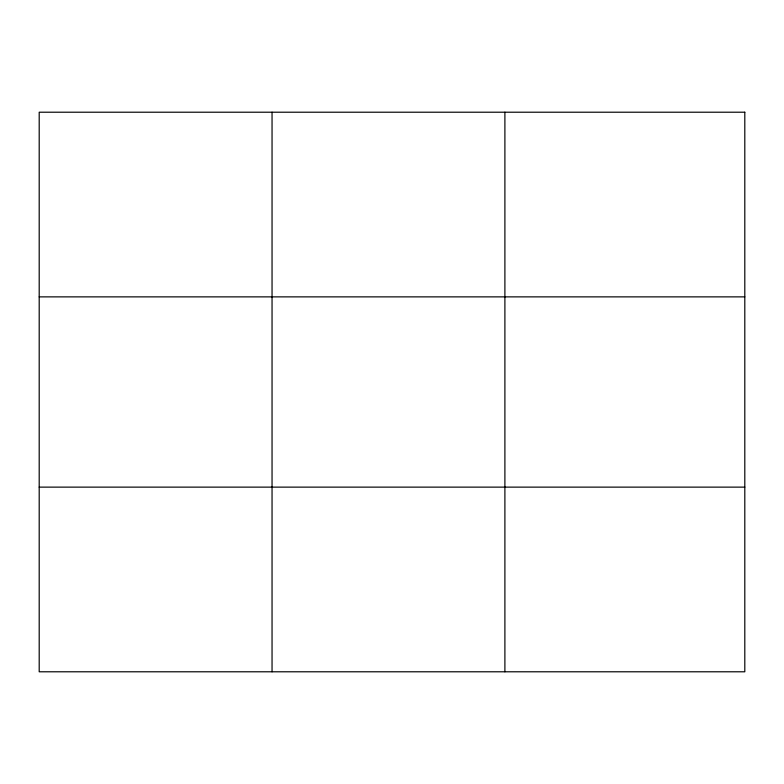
<?xml version="1.0" encoding="UTF-8"?>
<svg xmlns="http://www.w3.org/2000/svg" width="784" height="784" viewBox="0 0 784 784"><rect width="100%" height="100%" fill="white"/><g stroke="black" fill="none" stroke-linecap="round" stroke-linejoin="round"><path stroke-width="1.18" d="M272.048 112.21L272.048 671.79M504.896 112.21L504.896 671.79M39.2 296.871L744.8 296.871M39.2 487.129L744.8 487.129M744.8 112.21L744.8 671.79L39.2 671.79L39.2 112.21L744.8 112.21"/></g></svg>
